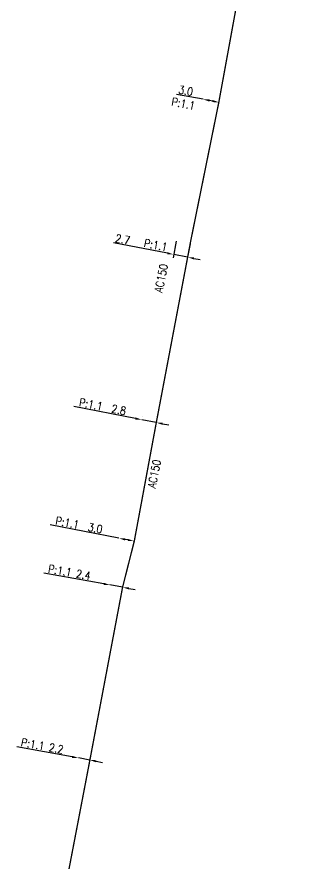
# Model space of a CAD drawing. Header units: millimetres. Extents: x 138988 to 140002, y 128990 to 130001.
# Drawn here: x 139423.8 to 139476.1, y 129665.3 to 129823.9 of the extents above; entities that cross this region are included whole.
import ezdxf
from ezdxf.enums import TextEntityAlignment as Align

# ---------------------------------------------------------------- set-up
doc = ezdxf.new("R2010")
doc.units = ezdxf.units.MM
doc.header["$PDMODE"] = 34
doc.linetypes.add('L_25_AP', pattern=[2000, 1000, 1000])
doc.layers.get('Defpoints').update_dxf_attribs({"linetype": 'CONTINUOUS'})
doc.layers.add('L_150', color=1, linetype='CONTINUOUS')
doc.styles.get("Standard").update_dxf_attribs({"font": 'romans.shx', "width": 0.85})
doc.dimstyles.get("Standard").update_dxf_attribs({"dimtxt": 1.5, "dimasz": 1.2, "dimexe": 0.625, "dimexo": 0.625, "dimgap": 0.25, "dimtad": 1, "dimdec": 1, "dimzin": 0, "dimdsep": 46, "dimtxsty": 'Standard', "dimcen": -0.5, "dimadec": 0, "dimazin": 0, "dimtfac": 1, "dimtdec": 1, "dimtmove": 0, "dimatfit": 3, "dimfxl": 0, "dimtolj": 1, "dimtzin": 0, "dimarcsym": 0})

# ---------------------------------------------------------------- blocks, each defined once
blk = doc.blocks.new('*D657')
at = {"layer": 'Defpoints', "color": 0, "linetype": 'Continuous', "transparency": 16777216}
for p in [(139435.32, 129684.98), (139435.32, 129684.98), (139437.48, 129684.58)]:
    blk.add_point(p, dxfattribs=at)
at = {"layer": 'L_150', "color": 0, "linetype": 'Continuous', "lineweight": -2, "transparency": 16777216}
for p, q in [((139434.14, 129685.19), (139423.8, 129687.08)), ((139437.48, 129684.58), (139435.32, 129684.98)), ((139438.66, 129684.36), (139439.84, 129684.15))]:
    blk.add_line(p, q, dxfattribs=at)
at = {"layer": 'L_150', "color": 0, "linetype": 'Continuous', "transparency": 16777216}
for points in [[(139434.17, 129685.39), (139434.1, 129685), (139435.32, 129684.98)], [(139438.7, 129684.56), (139438.62, 129684.17), (139437.48, 129684.58)]]:
    blk.add_solid(points, dxfattribs=at)
at = {"layer": 'L_150', "color": 0, "linetype": 'Continuous', "transparency": 16777216, "insert": (139428.56, 129687.23), "char_height": 1.5, "attachment_point": 5, "rotation": 349.6341}
blk.add_mtext('\\A1;P:1.1 2.2', dxfattribs=at)
blk = doc.blocks.new('*D658')
at = {"layer": 'Defpoints', "color": 0, "linetype": 'Continuous', "transparency": 16777216}
for p in [(139441.25, 129717.4), (139441.25, 129717.4), (139443.61, 129716.97)]:
    blk.add_point(p, dxfattribs=at)
at = {"layer": 'L_150', "color": 0, "linetype": 'Continuous', "lineweight": -2, "transparency": 16777216}
for p, q in [((139440.07, 129717.61), (139428.87, 129719.62)), ((139443.61, 129716.97), (139441.25, 129717.4)), ((139444.8, 129716.76), (139445.98, 129716.55))]:
    blk.add_line(p, q, dxfattribs=at)
at = {"layer": 'L_150', "color": 0, "linetype": 'Continuous', "transparency": 16777216}
for points in [[(139440.11, 129717.8), (139440.04, 129717.41), (139441.25, 129717.4)], [(139444.83, 129716.96), (139444.76, 129716.56), (139443.61, 129716.97)]]:
    blk.add_solid(points, dxfattribs=at)
at = {"layer": 'L_150', "color": 0, "linetype": 'Continuous', "transparency": 16777216, "insert": (139433.65, 129719.77), "char_height": 1.5, "attachment_point": 5, "rotation": 349.8284}
blk.add_mtext('\\A1;P:1.1 2.4', dxfattribs=at)
blk = doc.blocks.new('*D659')
at = {"layer": 'Defpoints', "color": 0, "linetype": 'Continuous', "transparency": 16777216}
for p in [(139442.9, 129726.16), (139442.9, 129726.16), (139445.8, 129725.6)]:
    blk.add_point(p, dxfattribs=at)
at = {"layer": 'L_150', "color": 0, "linetype": 'Continuous', "lineweight": -2, "transparency": 16777216}
for p, q in [((139442.9, 129726.16), (139430.06, 129728.66)), ((139444.62, 129725.83), (139444.08, 129725.93))]:
    blk.add_line(p, q, dxfattribs=at)
at = {"layer": 'L_150', "color": 0, "linetype": 'Continuous', "transparency": 16777216}
for points in [[(139444.12, 129726.13), (139444.04, 129725.73), (139442.9, 129726.16)], [(139444.66, 129726.02), (139444.58, 129725.63), (139445.8, 129725.6)]]:
    blk.add_solid(points, dxfattribs=at)
at = {"layer": 'L_150', "color": 0, "linetype": 'Continuous', "transparency": 16777216, "insert": (139435.45, 129728.63), "char_height": 1.5, "attachment_point": 5, "rotation": 348.9833}
blk.add_mtext('\\A1;P:1.1  3.0', dxfattribs=at)
blk = doc.blocks.new('*D660')
at = {"layer": 'Defpoints', "color": 0, "linetype": 'Continuous', "transparency": 16777216}
for p in [(139447.23, 129748.36), (139447.23, 129748.36), (139449.93, 129747.83)]:
    blk.add_point(p, dxfattribs=at)
at = {"layer": 'L_150', "color": 0, "linetype": 'Continuous', "lineweight": -2, "transparency": 16777216}
for p, q in [((139446.05, 129748.59), (139434.49, 129750.84)), ((139447.35, 129748.97), (139447.35, 129748.97)), ((139449.93, 129747.83), (139447.23, 129748.36)), ((139450.05, 129748.45), (139450.05, 129748.45)), ((139451.1, 129747.61), (139452.28, 129747.38))]:
    blk.add_line(p, q, dxfattribs=at)
at = {"layer": 'L_150', "color": 0, "linetype": 'Continuous', "transparency": 16777216}
for points in [[(139446.09, 129748.79), (139446.01, 129748.39), (139447.23, 129748.36)], [(139451.14, 129747.8), (139451.07, 129747.41), (139449.93, 129747.83)]]:
    blk.add_solid(points, dxfattribs=at)
at = {"layer": 'L_150', "color": 0, "linetype": 'Continuous', "transparency": 16777216, "insert": (139439.87, 129750.81), "char_height": 1.5, "attachment_point": 5, "rotation": 348.9833}
blk.add_mtext('\\A1;P:1.1  2.8', dxfattribs=at)
blk = doc.blocks.new('*D661')
at = {"layer": 'Defpoints', "color": 0, "linetype": 'Continuous', "transparency": 16777216}
for p in [(139453.79, 129782.46), (139456.4, 129781.96), (139453.2, 129779.33)]:
    blk.add_point(p, dxfattribs=at)
at = {"layer": 'L_150', "color": 0, "linetype": 'Continuous', "lineweight": -2, "transparency": 16777216}
for p, q in [((139452.02, 129779.55), (139441.89, 129781.49)), ((139453.68, 129781.84), (139453.08, 129778.71)), ((139456.28, 129781.34), (139455.68, 129778.22)), ((139455.8, 129778.83), (139453.2, 129779.33)), ((139456.98, 129778.6), (139458.16, 129778.38))]:
    blk.add_line(p, q, dxfattribs=at)
at = {"layer": 'L_150', "color": 0, "linetype": 'Continuous', "transparency": 16777216}
for points in [[(139452.06, 129779.75), (139451.98, 129779.35), (139453.2, 129779.33)], [(139457.02, 129778.8), (139456.94, 129778.41), (139455.8, 129778.83)]]:
    blk.add_solid(points, dxfattribs=at)
at = {"layer": 'L_150', "color": 0, "linetype": 'Continuous', "transparency": 16777216, "insert": (139443.63, 129782.17), "char_height": 1.5, "attachment_point": 5, "rotation": 349.1868}
blk.add_mtext('\\A1;2.7', dxfattribs=at)
blk = doc.blocks.new('*D662')
at = {"layer": 'Defpoints', "color": 0, "linetype": 'Continuous', "transparency": 16777216}
for p in [(139458.7, 129808.41), (139458.7, 129808.41), (139461.65, 129807.86)]:
    blk.add_point(p, dxfattribs=at)
at = {"layer": 'L_150', "color": 0, "linetype": 'Continuous', "lineweight": -2, "transparency": 16777216}
for p, q in [((139458.7, 129808.41), (139453.72, 129809.33)), ((139460.47, 129808.08), (139459.88, 129808.19))]:
    blk.add_line(p, q, dxfattribs=at)
at = {"layer": 'L_150', "color": 0, "linetype": 'Continuous', "transparency": 16777216}
for points in [[(139459.91, 129808.38), (139459.84, 129807.99), (139458.7, 129808.41)], [(139460.5, 129808.28), (139460.43, 129807.88), (139461.65, 129807.86)]]:
    blk.add_solid(points, dxfattribs=at)
at = {"layer": 'L_150', "color": 0, "linetype": 'Continuous', "transparency": 16777216, "insert": (139455.46, 129810.02), "char_height": 1.5, "attachment_point": 5, "rotation": 349.4902}
blk.add_mtext('\\A1;3.0', dxfattribs=at)

msp = doc.modelspace()

# ---------------------------------------------------------------- linework, layer by layer
at = {"layer": 'L_150', "linetype": 'L_25_AP', "const_width": 0.25, "flags": 128}
msp.add_lwpolyline([(139428.79, 129635.33), (139430.33, 129647.9), (139432.74, 129659.86), (139437.48, 129684.58), (139443.61, 129716.97), (139445.8, 129725.6), (139449.93, 129747.83), (139456.4, 129781.96), (139461.65, 129807.86), (139466.8, 129836.04), (139466.93, 129836.72), (139469.88, 129851.72), (139473.44, 129871.79), (139474.07, 129875.35), (139476.01, 129878.05)], dxfattribs=at)

# ---------------------------------------------------------------- texts
at = {"layer": 'L_150', "linetype": 'Continuous', "width": 0.85}
for p in [(139452.68, 129807.29), (139447.5, 129780.79)]:
    msp.add_text('P:1.1', height=1.5, rotation=348.7932, dxfattribs=at).set_placement(p)
for p in [(139450.84, 129774.89), (139449.55, 129738.22)]:
    msp.add_text('AC150', height=1.5, rotation=78.6945, dxfattribs=at).set_placement(p, align=Align.MIDDLE)

# ---------------------------------------------------------------- dimensions: what is measured, and where the dimension line sits
at = {"layer": 'L_150', "linetype": 'Continuous'}
for base, p1, p2, angle, picture, middle in [((139458.7, 129808.41), (139461.65, 129807.86), (139458.7, 129808.41), 349.4902, '*D662', (139455.28, 129809.04)), ((139453.2, 129779.33), (139456.4, 129781.96), (139453.79, 129782.46), 349.1868, '*D661', (139443.44, 129781.19))]:
    dim = msp.add_linear_dim(base=base, p1=p1, p2=p2, angle=angle, dimstyle='Standard', dxfattribs=at)
    dim.commit()
    dim.dimension.update_dxf_attribs({"geometry": picture, "text_midpoint": middle, "dimtype": 160})
for base, p1, p2, angle, text, picture, middle in [((139447.227, 129748.3601), (139449.9263, 129747.8345), (139447.227, 129748.36), 348.9833, 'P:1.1  <>', '*D660', (139439.6794, 129749.8295)), ((139442.9, 129726.16), (139445.8, 129725.6), (139442.9, 129726.16), 348.9833, 'P:1.1  <>', '*D659', (139435.26, 129727.65)), ((139441.25, 129717.4), (139443.61, 129716.97), (139441.25, 129717.4), 349.8284, 'P:1.1 <>', '*D658', (139433.47, 129718.79)), ((139435.32, 129684.98), (139437.48, 129684.58), (139435.32, 129684.98), 349.6341, 'P:1.1 <>', '*D657', (139428.38, 129686.24))]:
    dim = msp.add_linear_dim(base=base, p1=p1, p2=p2, angle=angle, text=text, dimstyle='Standard', dxfattribs=at)
    dim.commit()
    dim.dimension.update_dxf_attribs({"geometry": picture, "text_midpoint": middle, "dimtype": 160})

doc.saveas('drawing.dxf')
